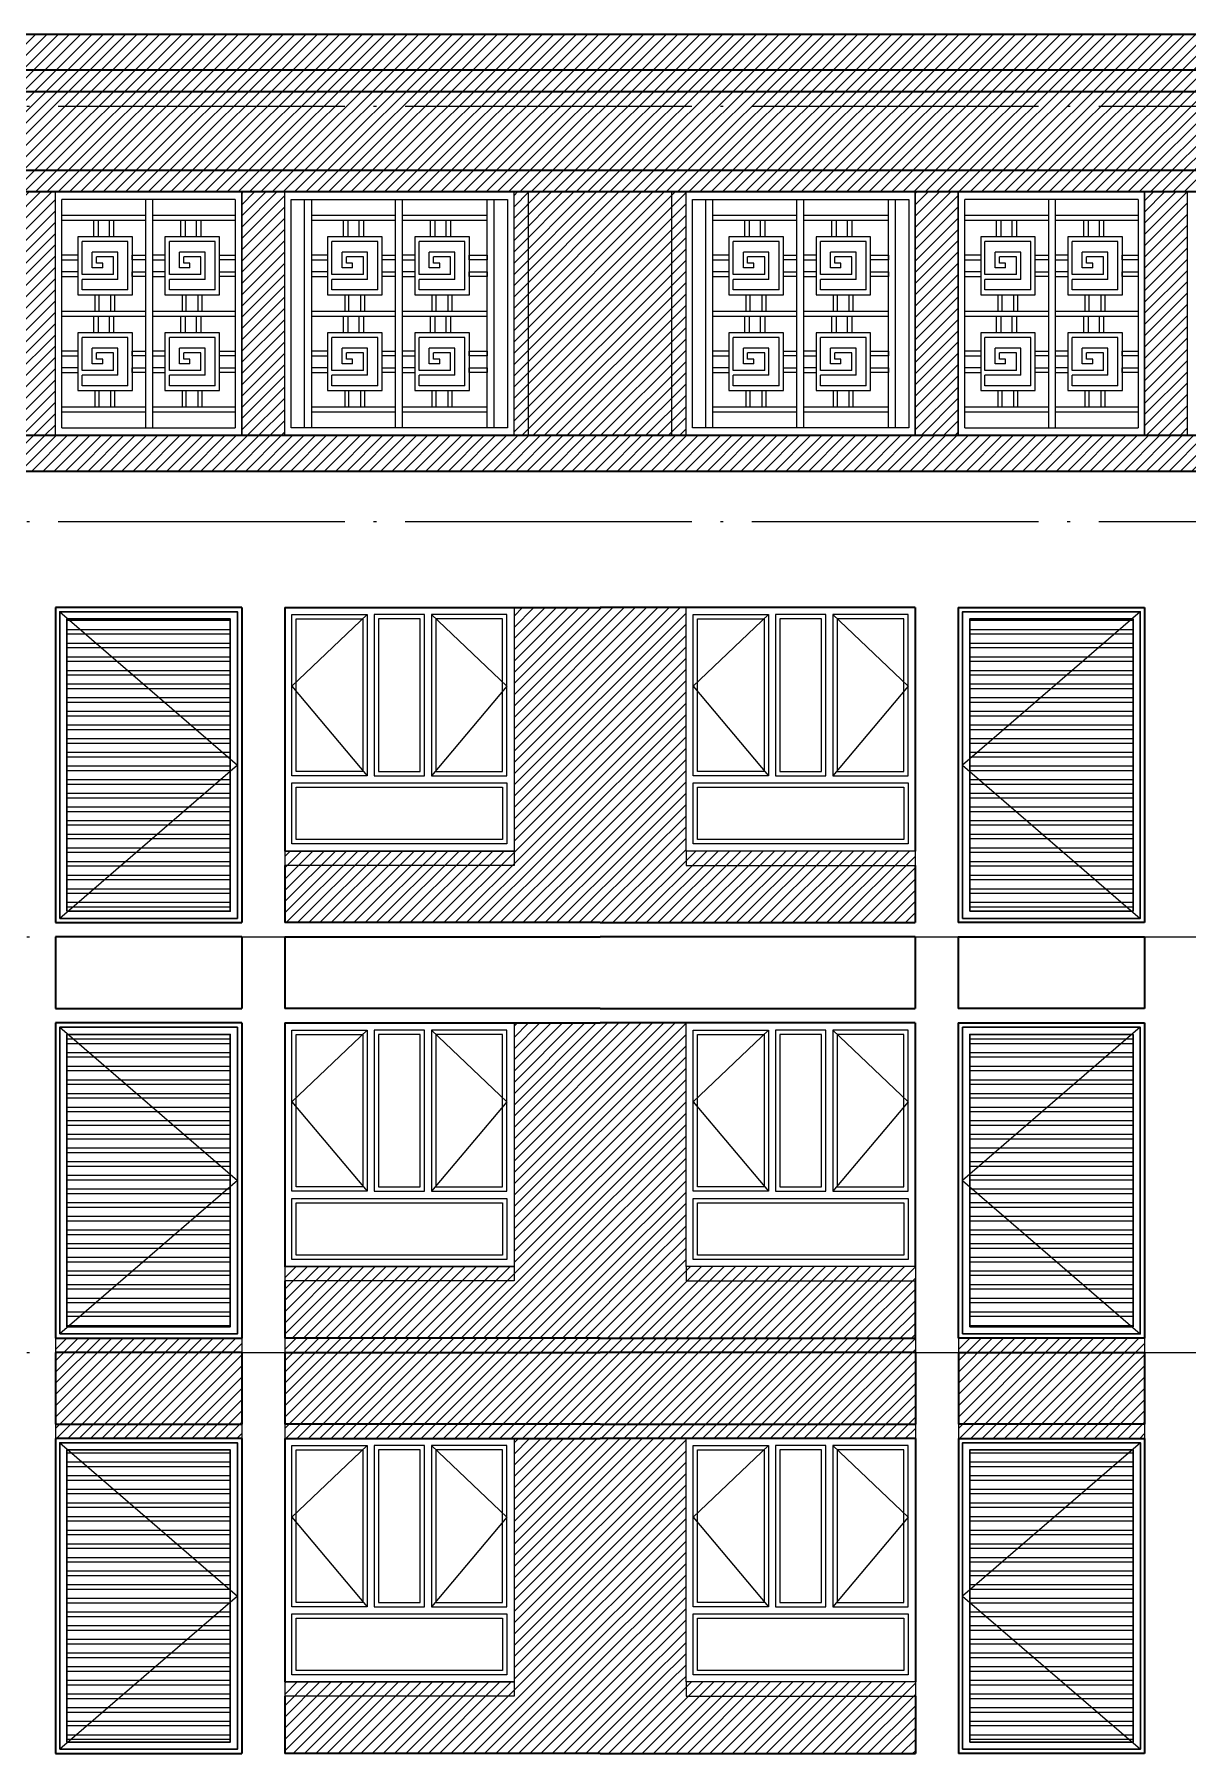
# Model space of a CAD drawing. Extents: x 27938 to 725830, y -209821 to 1628073.
# Drawn here: x 309270 to 317317, y 138049 to 150049 of the extents above; entities that cross this region are included whole.
import ezdxf

# ---------------------------------------------------------------- set-up
doc = ezdxf.new("R2010")
doc.units = 0
doc.header["$LTSCALE"] = 1000
doc.header["$MEASUREMENT"] = 0
doc.linetypes.add('DOTE', pattern=[2.42, 2, -0.2, 0.02, -0.2])
doc.layers.add('3-剖面填充（细）', color=250, linetype='Continuous')
for name, color, linetype, lineweight in [('DOTE', 19, 'DOTE', 9), ('WINDOW', 144, 'Continuous', 15), ('立面-中轮廓线', 213, 'Continuous', 35), ('立面-普通轮廓', 7, 'Continuous', 18), ('立面-窗', 129, 'Continuous', 30), ('立面-窗开启线', 250, 'Continuous', 13)]:
    doc.layers.add(name, color=color, linetype=linetype, lineweight=lineweight)
pattern_1 = [(45, (0, 0), (-39.28862, 39.28862), [])]
pattern_2 = [(45, (113560.76, 102672.64), (-39.28862, 39.28862), [])]

# ---------------------------------------------------------------- blocks, each defined once
blk = doc.blocks.new('A$C1F2B12D9')
at = {"layer": '立面-窗开启线', "color": 36, "ltscale": 0.5, "true_color": 0x88471b}
for p, q in [((0, -1700), (0, 0)), ((0, 0), (1300, 0)), ((1300, 0), (1300, -1700)), ((1255, -53), (45, -53)), ((45, -1647), (45, -53)), ((628, -53), (628, -1647)), ((679, -1647), (679, -53)), ((1255, -53), (1255, -1647)), ((628, -164), (45, -164)), ((45, -196), (628, -196)), ((267, -313), (267, -196)), ((297, -196), (297, -313)), ((376, -313), (376, -196)), ((406, -196), (406, -313)), ((1255, -164), (679, -164)), ((679, -196), (1255, -196)), ((875, -313), (875, -196)), ((905, -196), (905, -313)), ((984, -313), (984, -196)), ((1014, -196), (1014, -313)), ((537, -313), (156, -313)), ((156, -313), (156, -717)), ((186, -577), (186, -345)), ((506, -345), (186, -345)), ((506, -684), (506, -345)), ((537, -717), (537, -313)), ((1145, -313), (764, -313)), ((764, -313), (764, -717)), ((795, -577), (795, -345)), ((1114, -345), (795, -345)), ((1114, -684), (1114, -345)), ((1145, -717), (1145, -313)), ((156, -441), (45, -441)), ((45, -473), (156, -473)), ((435, -420), (257, -420)), ((257, -529), (257, -420)), ((406, -452), (287, -452)), ((287, -497), (287, -452)), ((406, -577), (406, -452)), ((435, -610), (435, -420)), ((536, -473), (536, -441)), ((536, -441), (628, -441)), ((628, -473), (536, -473)), ((764, -441), (679, -441)), ((679, -473), (764, -473)), ((1044, -420), (865, -420)), ((865, -529), (865, -420)), ((1014, -452), (895, -452)), ((895, -497), (895, -452)), ((1014, -577), (1014, -452)), ((1044, -610), (1044, -420)), ((1144, -473), (1144, -441)), ((1144, -441), (1255, -441)), ((1255, -473), (1144, -473)), ((156, -558), (45, -558)), ((45, -589), (156, -589)), ((406, -577), (186, -577)), ((330, -529), (257, -529)), ((330, -497), (287, -497)), ((330, -529), (330, -497)), ((536, -589), (536, -558)), ((536, -558), (628, -558)), ((628, -589), (536, -589)), ((764, -558), (679, -558)), ((679, -589), (764, -589)), ((1014, -577), (795, -577)), ((938, -529), (865, -529)), ((938, -497), (895, -497)), ((938, -529), (938, -497)), ((1144, -589), (1144, -558)), ((1144, -558), (1255, -558)), ((1255, -589), (1144, -589)), ((156, -717), (537, -717)), ((435, -610), (186, -610)), ((186, -684), (186, -610)), ((506, -684), (186, -684)), ((275, -717), (275, -834)), ((305, -834), (305, -717)), ((385, -717), (385, -834)), ((415, -834), (415, -717)), ((764, -717), (1145, -717)), ((1044, -610), (795, -610)), ((795, -684), (795, -610)), ((1114, -684), (795, -684)), ((883, -717), (883, -834)), ((913, -834), (913, -717)), ((994, -717), (994, -834)), ((1024, -834), (1024, -717)), ((628, -834), (45, -834)), ((1255, -834), (679, -834)), ((45, -866), (628, -866)), ((267, -983), (267, -866)), ((297, -866), (297, -983)), ((376, -983), (376, -866)), ((406, -866), (406, -983)), ((679, -866), (1255, -866)), ((875, -983), (875, -866)), ((905, -866), (905, -983)), ((984, -983), (984, -866)), ((1014, -866), (1014, -983)), ((537, -983), (156, -983)), ((156, -983), (156, -1386)), ((186, -1247), (186, -1015)), ((506, -1015), (186, -1015)), ((506, -1354), (506, -1015)), ((537, -1386), (537, -983)), ((1145, -983), (764, -983)), ((764, -983), (764, -1386)), ((795, -1247), (795, -1015)), ((1114, -1015), (795, -1015)), ((1114, -1354), (1114, -1015)), ((1145, -1386), (1145, -983)), ((156, -1111), (45, -1111)), ((45, -1143), (156, -1143)), ((435, -1090), (257, -1090)), ((257, -1199), (257, -1090)), ((330, -1199), (257, -1199)), ((406, -1122), (287, -1122)), ((287, -1167), (287, -1122)), ((330, -1167), (287, -1167)), ((330, -1199), (330, -1167)), ((406, -1247), (406, -1122)), ((435, -1279), (435, -1090)), ((536, -1143), (536, -1111)), ((536, -1111), (628, -1111)), ((628, -1143), (536, -1143)), ((764, -1111), (679, -1111)), ((679, -1143), (764, -1143)), ((1044, -1090), (865, -1090)), ((865, -1199), (865, -1090)), ((938, -1199), (865, -1199)), ((1014, -1122), (895, -1122)), ((895, -1167), (895, -1122)), ((938, -1167), (895, -1167)), ((938, -1199), (938, -1167)), ((1014, -1247), (1014, -1122)), ((1044, -1279), (1044, -1090)), ((1144, -1143), (1144, -1111)), ((1144, -1111), (1255, -1111)), ((1255, -1143), (1144, -1143)), ((156, -1227), (45, -1227)), ((45, -1259), (156, -1259)), ((406, -1247), (186, -1247)), ((435, -1279), (186, -1279)), ((186, -1354), (186, -1279)), ((536, -1259), (536, -1227)), ((536, -1227), (628, -1227)), ((628, -1259), (536, -1259)), ((764, -1227), (679, -1227)), ((679, -1259), (764, -1259)), ((1014, -1247), (795, -1247)), ((1044, -1279), (795, -1279)), ((795, -1354), (795, -1279)), ((1144, -1259), (1144, -1227)), ((1144, -1227), (1255, -1227)), ((1255, -1259), (1144, -1259)), ((156, -1386), (537, -1386)), ((506, -1354), (186, -1354)), ((275, -1386), (275, -1503)), ((305, -1503), (305, -1386)), ((385, -1386), (385, -1503)), ((415, -1503), (415, -1386)), ((764, -1386), (1145, -1386)), ((1114, -1354), (795, -1354)), ((883, -1386), (883, -1503)), ((913, -1503), (913, -1386)), ((994, -1386), (994, -1503)), ((1024, -1503), (1024, -1386)), ((628, -1503), (45, -1503)), ((45, -1535), (628, -1535)), ((1255, -1503), (679, -1503)), ((679, -1535), (1255, -1535)), ((45, -1647), (1255, -1647)), ((0, -1700), (1300, -1700))]:
    blk.add_line(p, q, dxfattribs=at)
blk = doc.blocks.new('A$C3E3A3E83')
at = {"layer": '立面-窗开启线', "color": 36, "ltscale": 0.5, "true_color": 0x88471b}
for p, q in [((0, -1700), (0, 0)), ((0, 0), (1600, 0)), ((1600, -1700), (1600, 0)), ((45, -1647), (45, -53)), ((45, -53), (1555, -53)), ((138, -1647), (138, -53)), ((188, -1647), (188, -53)), ((771, -53), (771, -1647)), ((822, -1647), (822, -53)), ((1412, -1647), (1412, -53)), ((1462, -1647), (1462, -53)), ((1555, -53), (1555, -1647)), ((771, -164), (188, -164)), ((188, -196), (771, -196)), ((410, -313), (410, -196)), ((440, -196), (440, -313)), ((519, -313), (519, -196)), ((549, -196), (549, -313)), ((1412, -164), (822, -164)), ((822, -196), (1412, -196)), ((1018, -313), (1018, -196)), ((1048, -196), (1048, -313)), ((1127, -313), (1127, -196)), ((1157, -196), (1157, -313)), ((680, -313), (299, -313)), ((299, -313), (299, -717)), ((329, -577), (329, -345)), ((649, -345), (329, -345)), ((649, -684), (649, -345)), ((680, -717), (680, -313)), ((1288, -313), (907, -313)), ((907, -313), (907, -717)), ((938, -577), (938, -345)), ((1257, -345), (938, -345)), ((1257, -684), (1257, -345)), ((1288, -717), (1288, -313)), ((299, -441), (188, -441)), ((188, -473), (299, -473)), ((578, -420), (400, -420)), ((400, -529), (400, -420)), ((549, -452), (430, -452)), ((430, -497), (430, -452)), ((549, -577), (549, -452)), ((578, -610), (578, -420)), ((679, -473), (679, -441)), ((679, -441), (771, -441)), ((771, -473), (679, -473)), ((907, -441), (822, -441)), ((822, -473), (907, -473)), ((1187, -420), (1008, -420)), ((1008, -529), (1008, -420)), ((1157, -452), (1038, -452)), ((1038, -497), (1038, -452)), ((1157, -577), (1157, -452)), ((1187, -610), (1187, -420)), ((1287, -473), (1287, -441)), ((1287, -441), (1412, -441)), ((1412, -473), (1287, -473)), ((1412, -441), (1412, -473)), ((299, -558), (188, -558)), ((188, -589), (299, -589)), ((549, -577), (329, -577)), ((473, -529), (400, -529)), ((473, -497), (430, -497)), ((473, -529), (473, -497)), ((679, -589), (679, -558)), ((679, -558), (771, -558)), ((771, -589), (679, -589)), ((907, -558), (822, -558)), ((822, -589), (907, -589)), ((1157, -577), (938, -577)), ((1081, -529), (1008, -529)), ((1081, -497), (1038, -497)), ((1081, -529), (1081, -497)), ((1287, -589), (1287, -558)), ((1287, -558), (1412, -558)), ((1412, -589), (1287, -589)), ((1412, -558), (1412, -589)), ((299, -717), (680, -717)), ((578, -610), (329, -610)), ((329, -684), (329, -610)), ((649, -684), (329, -684)), ((418, -717), (418, -834)), ((448, -834), (448, -717)), ((528, -717), (528, -834)), ((558, -834), (558, -717)), ((907, -717), (1288, -717)), ((1187, -610), (938, -610)), ((938, -684), (938, -610)), ((1257, -684), (938, -684)), ((1026, -717), (1026, -834)), ((1056, -834), (1056, -717)), ((1137, -717), (1137, -834)), ((1167, -834), (1167, -717)), ((771, -834), (188, -834)), ((1412, -834), (822, -834)), ((1412, -866), (1412, -834)), ((188, -866), (771, -866)), ((410, -983), (410, -866)), ((440, -866), (440, -983)), ((519, -983), (519, -866)), ((549, -866), (549, -983)), ((822, -866), (1412, -866)), ((1018, -983), (1018, -866)), ((1048, -866), (1048, -983)), ((1127, -983), (1127, -866)), ((1157, -866), (1157, -983)), ((680, -983), (299, -983)), ((299, -983), (299, -1386)), ((329, -1247), (329, -1015)), ((649, -1015), (329, -1015)), ((649, -1354), (649, -1015)), ((680, -1386), (680, -983)), ((1288, -983), (907, -983)), ((907, -983), (907, -1386)), ((938, -1247), (938, -1015)), ((1257, -1015), (938, -1015)), ((1257, -1354), (1257, -1015)), ((1288, -1386), (1288, -983)), ((299, -1111), (188, -1111)), ((188, -1143), (299, -1143)), ((578, -1090), (400, -1090)), ((400, -1199), (400, -1090)), ((473, -1199), (400, -1199)), ((549, -1122), (430, -1122)), ((430, -1167), (430, -1122)), ((473, -1167), (430, -1167)), ((473, -1199), (473, -1167)), ((549, -1247), (549, -1122)), ((578, -1279), (578, -1090)), ((679, -1143), (679, -1111)), ((679, -1111), (771, -1111)), ((771, -1143), (679, -1143)), ((907, -1111), (822, -1111)), ((822, -1143), (907, -1143)), ((1187, -1090), (1008, -1090)), ((1008, -1199), (1008, -1090)), ((1081, -1199), (1008, -1199)), ((1157, -1122), (1038, -1122)), ((1038, -1167), (1038, -1122)), ((1081, -1167), (1038, -1167)), ((1081, -1199), (1081, -1167)), ((1157, -1247), (1157, -1122)), ((1187, -1279), (1187, -1090)), ((1287, -1143), (1287, -1111)), ((1287, -1111), (1412, -1111)), ((1412, -1143), (1287, -1143)), ((1412, -1111), (1412, -1143)), ((299, -1227), (188, -1227)), ((188, -1259), (299, -1259)), ((549, -1247), (329, -1247)), ((578, -1279), (329, -1279)), ((329, -1354), (329, -1279)), ((679, -1259), (679, -1227)), ((679, -1227), (771, -1227)), ((771, -1259), (679, -1259)), ((907, -1227), (822, -1227)), ((822, -1259), (907, -1259)), ((1157, -1247), (938, -1247)), ((1187, -1279), (938, -1279)), ((938, -1354), (938, -1279)), ((1287, -1259), (1287, -1227)), ((1287, -1227), (1412, -1227)), ((1412, -1259), (1287, -1259)), ((1412, -1227), (1412, -1259)), ((299, -1386), (680, -1386)), ((649, -1354), (329, -1354)), ((418, -1386), (418, -1503)), ((448, -1503), (448, -1386)), ((528, -1386), (528, -1503)), ((558, -1503), (558, -1386)), ((907, -1386), (1288, -1386)), ((1257, -1354), (938, -1354)), ((1026, -1386), (1026, -1503)), ((1056, -1503), (1056, -1386)), ((1137, -1386), (1137, -1503)), ((1167, -1503), (1167, -1386)), ((771, -1503), (188, -1503)), ((188, -1535), (771, -1535)), ((1412, -1503), (822, -1503)), ((822, -1535), (1412, -1535)), ((1555, -1647), (45, -1647)), ((0, -1700), (1600, -1700))]:
    blk.add_line(p, q, dxfattribs=at)
blk = doc.blocks.new('GDGDGRDGR')
for name, p in [('A$C1F2B12D9', (132350, 52076)), ('A$C3E3A3E83', (133950, 52076)), ('A$C3E3A3E83', (136750, 52076)), ('A$C1F2B12D9', (138650, 52076))]:
    blk.add_blockref(name, p)
blk = doc.blocks.new('HFHFHFDVD')
at = {"layer": '3-剖面填充（细）'}
h = blk.add_hatch(dxfattribs=at)
h.set_pattern_fill('ANSI31', color=256, scale=35)
h.set_pattern_definition(pattern_1)
h.paths.add_polyline_path([(200256, 43376), (200256, 41676), (199056, 41676), (199056, 43376)])
h = blk.add_hatch(dxfattribs=at)
h.set_pattern_fill('ANSI31', color=256, scale=35)
h.set_pattern_definition(pattern_1)
edge = h.paths.add_edge_path()
edge.add_line((197456, 41176), (197456, 41676))
edge.add_line((197456, 41676), (201856, 41676))
edge.add_line((201856, 41676), (201856, 41176))
edge.add_line((201856, 41176), (197456, 41176))
for p, q in [((197456, 41676), (197456, 41576)), ((201856, 41676), (201856, 41576))]:
    blk.add_line(p, q, dxfattribs=at)
blk = doc.blocks.new('A$C190D6931')
at = {"layer": 'WINDOW'}
for points in [[(-1550, 1650), (-1025, 1650), (-1025, 525), (-1550, 525)], [(-625, 1650), (-975, 1650), (-975, 525), (-625, 525)], [(-50, 1650), (-575, 1650), (-575, 525), (-50, 525)], [(-1550, 475), (-50, 475), (-50, 50), (-1550, 50)]]:
    blk.add_lwpolyline(points, close=True, dxfattribs=at)
at = {"layer": 'WINDOW', "color": 250}
for points in [[(-1520, 1620), (-1055, 1620), (-1055, 555), (-1520, 555)], [(-655, 1620), (-945, 1620), (-945, 555), (-655, 555)], [(-80, 1620), (-545, 1620), (-545, 555), (-80, 555)], [(-1520, 445), (-80, 445), (-80, 80), (-1520, 80)]]:
    blk.add_lwpolyline(points, close=True, dxfattribs=at)
at = {"layer": '立面-普通轮廓'}
blk.add_lwpolyline([(-1600, 1700), (0, 1700), (0, 0), (-1600, 0)], close=True, dxfattribs=at)
at = {"layer": '立面-窗开启线', "color": 251, "ltscale": 0.5, "true_color": 0x636466}
for points in [[(-1025, 1650), (-1550, 1150), (-1025, 525)], [(-575, 1650), (-50, 1150), (-575, 525)]]:
    blk.add_lwpolyline(points, dxfattribs=at)
blk = doc.blocks.new('A$C04AD5CC0')
at = {"layer": '立面-窗开启线', "ltscale": 0.5, "true_color": 0x88471b}
h = blk.add_hatch(dxfattribs=at)
h.set_pattern_fill('ANSI32', color=36, scale=20, angle=135)
h.set_pattern_definition([(180, (-1300, -2250.04), (-7e-15, -95.25), []), (180, (-1331.75, -2218.29), (-7e-15, -95.25), [])])
edge = h.paths.add_edge_path()
edge.add_line((-80, -41), (-80, -2120))
edge.add_line((-80, -2120), (-1220, -2120))
edge.add_line((-1220, -2114), (-1220, -80))
edge.add_line((-1220, -80), (-80, -80))
at = {"layer": '立面-普通轮廓'}
blk.add_lwpolyline([(-1300, -2200), (0, -2200), (0, 0), (-1300, 0)], close=True, dxfattribs=at)
at = {"layer": '立面-窗'}
for points in [[(-1270, -2170), (-30, -2170), (-30, -30), (-1270, -30)], [(-1220, -2120), (-80, -2120), (-80, -80), (-1220, -80)]]:
    blk.add_lwpolyline(points, close=True, dxfattribs=at)
at = {"layer": '立面-窗开启线', "ltscale": 0.5}
blk.add_lwpolyline([(-30, -30), (-1270, -1100), (-30, -2170)], dxfattribs=at)
blk = doc.blocks.new('A$C12A941BB')
at = {"layer": '立面-窗开启线', "ltscale": 0.5, "true_color": 0x88471b}
h = blk.add_hatch(dxfattribs=at)
h.set_pattern_fill('ANSI32', color=36, scale=20, angle=135)
h.set_pattern_definition([(180, (-7e-10, -2250.04), (-7e-15, -95.25), []), (180, (-31.75, -2218.29), (-7e-15, -95.25), [])])
edge = h.paths.add_edge_path()
edge.add_line((1220, -41), (1220, -2120))
edge.add_line((1220, -2120), (80, -2120))
edge.add_line((80, -2114), (80, -80))
edge.add_line((80, -80), (1220, -80))
at = {"layer": '立面-普通轮廓'}
blk.add_lwpolyline([(0, -2200), (1300, -2200), (1300, 0), (0, 0)], close=True, dxfattribs=at)
at = {"layer": '立面-窗'}
for points in [[(30, -2170), (1270, -2170), (1270, -30), (30, -30)], [(80, -2120), (1220, -2120), (1220, -80), (80, -80)]]:
    blk.add_lwpolyline(points, close=True, dxfattribs=at)
at = {"layer": '立面-窗开启线', "ltscale": 0.5}
blk.add_lwpolyline([(30, -30), (1270, -1100), (30, -2170)], dxfattribs=at)
blk = doc.blocks.new('HGHFSFFESDDRG')
at = {"layer": '立面-中轮廓线'}
for p, q in [((195856, 43976), (195856, 43476)), ((197156, 43976), (197156, 43476)), ((197456, 43976), (197456, 43476)), ((201856, 43976), (201856, 43476)), ((202156, 43976), (202156, 43476)), ((203456, 43976), (203456, 43476)), ((195856, 43376), (195856, 41176)), ((197156, 43376), (197156, 41176)), ((197456, 43376), (197456, 41676)), ((201856, 43376), (201856, 41676)), ((202156, 43376), (202156, 41176)), ((203456, 43376), (203456, 41176)), ((197456, 41576), (197456, 41176)), ((201856, 41576), (201856, 41176))]:
    blk.add_line(p, q, dxfattribs=at)
for points in [[(195856, 43476), (197156, 43476)], [(199656, 43476), (197456, 43476)], [(199656, 43476), (201856, 43476)], [(203456, 43476), (202156, 43476)], [(197156, 43376), (195856, 43376)], [(197456, 43376), (199656, 43376)], [(201856, 43376), (199656, 43376)], [(202156, 43376), (203456, 43376)], [(195856, 41176), (197156, 41176)], [(199656, 41176), (197456, 41176)], [(199656, 41176), (201856, 41176)], [(203456, 41176), (202156, 41176)]]:
    blk.add_lwpolyline(points, dxfattribs=at)
at = {"layer": '立面-普通轮廓'}
for points in [[(197456, 41676), (199056, 41676), (199056, 41576), (197456, 41576)], [(201856, 41676), (200256, 41676), (200256, 41576), (201856, 41576)]]:
    blk.add_lwpolyline(points, dxfattribs=at)
for name, p in [('A$C12A941BB', (195856, 43376)), ('A$C190D6931', (199056, 41676)), ('A$C190D6931', (201856, 41676)), ('A$C04AD5CC0', (203456, 43376))]:
    blk.add_blockref(name, p)
blk = doc.blocks.new('GDGDGDD')
at = {"layer": '3-剖面填充（细）'}
h = blk.add_hatch(dxfattribs=at)
h.set_pattern_fill('ANSI31', color=256, scale=35)
h.set_pattern_definition([(45, (-310716.775, 8699.96), (-39.2886205, 39.2886205), [])])
h.paths.add_polyline_path([(133650, 43376), (133650, 44076), (132350, 44076), (132350, 43376)])
h = blk.add_hatch(dxfattribs=at)
h.set_pattern_fill('ANSI31', color=256, scale=35)
h.set_pattern_definition([(45, (-309116.775, 8699.96), (-39.2886205, 39.2886205), [])])
h.paths.add_polyline_path([(138350, 43376), (138350, 44076), (133950, 44076), (133950, 43376)])
h = blk.add_hatch(dxfattribs=at)
h.set_pattern_fill('ANSI31', color=256, scale=35)
h.set_pattern_definition([(45, (-304416.775, 8699.96), (-39.2886205, 39.2886205), [])])
h.paths.add_polyline_path([(139950, 43376), (139950, 44076), (138650, 44076), (138650, 43376)])
at = {"color": 7}
for p, q in [((132350, 44076), (133650, 44076)), ((133950, 44076), (138350, 44076)), ((138650, 44076), (139950, 44076)), ((132350, 43976), (133650, 43976)), ((133950, 43976), (138350, 43976)), ((138650, 43976), (139950, 43976)), ((132350, 43476), (133650, 43476)), ((133950, 43476), (138350, 43476)), ((138650, 43476), (139950, 43476)), ((132350, 43376), (133650, 43376)), ((133950, 43376), (138350, 43376)), ((138650, 43376), (139950, 43376))]:
    blk.add_line(p, q, dxfattribs=at)
at = {"layer": '3-剖面填充（细）'}
for p, q in [((132350, 44076), (132350, 43976)), ((133650, 44076), (133650, 43976)), ((133950, 44076), (133950, 43976)), ((138350, 44076), (138350, 43976)), ((138650, 44076), (138650, 43976)), ((139950, 44076), (139950, 43976)), ((132350, 43476), (132350, 43376)), ((133650, 43476), (133650, 43376)), ((133950, 43476), (133950, 43376)), ((138350, 43476), (138350, 43376)), ((138650, 43476), (138650, 43376)), ((139950, 43476), (139950, 43376))]:
    blk.add_line(p, q, dxfattribs=at)

msp = doc.modelspace()

# ---------------------------------------------------------------- hatches: boundary and pattern name
at = {"layer": '3-剖面填充（细）'}
h = msp.add_hatch(dxfattribs=at)
h.set_pattern_fill('ANSI31', color=256, scale=35)
h.set_pattern_definition([(45, (-148899.997, 103772.64), (-39.2886205, 39.2886205), [])])
h.paths.add_polyline_path([(299516.6, 148948.6), (299516.6, 150048.6), (325366.6, 150048.6), (325366.6, 149798.6), (324766.6, 149798.6), (324766.6, 149648.6), (324366.6, 149648.6), (324366.6, 149098.6), (324516.6, 149098.6), (324516.6, 148948.6)])
h = msp.add_hatch(dxfattribs=at)
h.set_pattern_fill('ANSI31', color=256, scale=35)
h.set_pattern_definition([(45, (-134550, 102372.64), (-39.2886205, 39.2886205), [])])
h.paths.add_polyline_path([(309416.6, 147248.6), (309416.6, 148948.6), (309116.6, 148948.6), (309116.6, 147248.6)])
h.paths.add_polyline_path([(310716.6, 148948.6), (310716.6, 147248.6), (311016.6, 147248.6), (311016.6, 148948.6)])
h = msp.add_hatch(dxfattribs=at)
h.set_pattern_fill('ANSI31', color=256, scale=35)
h.set_pattern_definition([(45, (-137349.997, 102372.64), (-39.2886205, 39.2886205), [])])
h.paths.add_polyline_path([(312616.6, 147248.6), (312616.6, 148948.6), (313816.6, 148948.6), (313816.6, 147248.6)])
h = msp.add_hatch(dxfattribs=at)
h.set_pattern_fill('ANSI31', color=256, scale=35)
h.set_pattern_definition([(45, (-140850, 102372.64), (-39.2886205, 39.2886205), [])])
h.paths.add_polyline_path([(317016.6, 148948.6), (317016.6, 147248.6), (317316.6, 147248.6), (317316.6, 148948.6)])
h.paths.add_polyline_path([(315716.6, 147248.6), (315716.6, 148948.6), (315416.6, 148948.6), (315416.6, 147248.6)])
h = msp.add_hatch(dxfattribs=at)
h.set_pattern_fill('ANSI31', color=256, scale=35)
h.set_pattern_definition([(45, (-148049.997, 100972.64), (-39.2886205, 39.2886205), [])])
h.paths.add_polyline_path([(299516.6, 146998.6), (299516.6, 147248.6), (324516.6, 147248.6), (324516.6, 146998.6)])
h = msp.add_hatch(dxfattribs=at)
h.set_pattern_fill('ANSI31', color=256, scale=35)
h.set_pattern_definition(pattern_2)
h.paths.add_polyline_path([(313816.6, 146048.6), (313816.6, 144348.6), (312616.6, 144348.6), (312616.6, 146048.6)])
h = msp.add_hatch(dxfattribs=at)
h.set_pattern_fill('ANSI31', color=256, scale=35)
h.set_pattern_definition(pattern_2)
edge = h.paths.add_edge_path()
edge.add_line((311016.6, 143848.6), (311016.6, 144348.6))
edge.add_line((311016.6, 144348.6), (315416.6, 144348.6))
edge.add_line((315416.6, 144348.6), (315416.6, 143848.6))
edge.add_line((315416.6, 143848.6), (311016.6, 143848.6))

# ---------------------------------------------------------------- linework, layer by layer
at = {"color": 7}
for p, q in [((309416.6, 147248.6), (309416.6, 148948.6)), ((310716.6, 147248.6), (310716.6, 148948.6)), ((311016.6, 147248.6), (311016.6, 148948.6)), ((312616.6, 147248.6), (312616.6, 148948.6)), ((312716.6, 147248.6), (312716.6, 148948.6)), ((313716.6, 147248.6), (313716.6, 148948.6)), ((313816.6, 147248.6), (313816.6, 148948.6)), ((315416.6, 147248.6), (315416.6, 148948.6)), ((315716.6, 147248.6), (315716.6, 148948.6)), ((317016.6, 147248.6), (317016.6, 148948.6)), ((317316.6, 147248.6), (317316.6, 148948.6))]:
    msp.add_line(p, q, dxfattribs=at)
at = {"layer": '3-剖面填充（细）'}
for p, q in [((311016.6, 144348.6), (311016.6, 144248.6)), ((315416.6, 144348.6), (315416.6, 144248.6))]:
    msp.add_line(p, q, dxfattribs=at)
at = {"layer": 'DOTE', "linetype": 'DOTE'}
for p, q in [((270716.6, 149548.6), (328516.6, 149548.6)), ((270716.6, 146648.6), (328516.6, 146648.6)), ((270716.6, 146648.6), (328516.6, 146648.6)), ((270716.6, 143748.6), (328516.6, 143748.6)), ((270716.6, 140848.6), (328516.6, 140848.6))]:
    msp.add_line(p, q, dxfattribs=at)
at = {"layer": '立面-中轮廓线', "color": 2}
for p, q in [((324366.6, 150048.6), (299516.6, 150048.6)), ((324766.6, 149798.6), (299516.6, 149798.6)), ((324366.6, 149648.6), (299516.6, 149648.6)), ((324366.6, 149098.6), (299516.6, 149098.6)), ((324366.6, 148948.6), (299516.6, 148948.6)), ((324366.6, 147248.6), (299516.6, 147248.6)), ((324366.6, 146998.6), (299516.6, 146998.6))]:
    msp.add_line(p, q, dxfattribs=at)
at = {"layer": '立面-中轮廓线'}
for p, q in [((309416.6, 146048.6), (309416.6, 143848.6)), ((310716.6, 146048.6), (310716.6, 143848.6)), ((311016.6, 146048.6), (311016.6, 144348.6)), ((315416.6, 146048.6), (315416.6, 144348.6)), ((315716.6, 146048.6), (315716.6, 143848.6)), ((317016.6, 146048.6), (317016.6, 143848.6)), ((311016.6, 144248.6), (311016.6, 143848.6)), ((315416.6, 144248.6), (315416.6, 143848.6)), ((309416.6, 143748.6), (309416.6, 143248.6)), ((310716.6, 143748.6), (310716.6, 143248.6)), ((311016.6, 143748.6), (311016.6, 143248.6)), ((315416.6, 143748.6), (315416.6, 143248.6)), ((315716.6, 143748.6), (315716.6, 143248.6)), ((317016.6, 143748.6), (317016.6, 143248.6)), ((309416.6, 143148.6), (309416.6, 140948.6)), ((310716.6, 143148.6), (310716.6, 140948.6)), ((311016.6, 143148.6), (311016.6, 141448.6)), ((315416.6, 143148.6), (315416.6, 141448.6)), ((315716.6, 143148.6), (315716.6, 140948.6)), ((317016.6, 143148.6), (317016.6, 140948.6)), ((311016.6, 141348.6), (311016.6, 140948.6)), ((315416.6, 141348.6), (315416.6, 140948.6))]:
    msp.add_line(p, q, dxfattribs=at)
for points in [[(310716.6, 146048.6), (309416.6, 146048.6)], [(311016.6, 146048.6), (313216.6, 146048.6)], [(315416.6, 146048.6), (313216.6, 146048.6)], [(315716.6, 146048.6), (317016.6, 146048.6)], [(309416.6, 143848.6), (310716.6, 143848.6)], [(313216.6, 143848.6), (311016.6, 143848.6)], [(313216.6, 143848.6), (315416.6, 143848.6)], [(317016.6, 143848.6), (315716.6, 143848.6)], [(310716.6, 143748.6), (309416.6, 143748.6)], [(311016.6, 143748.6), (313216.6, 143748.6)], [(315416.6, 143748.6), (313216.6, 143748.6)], [(315716.6, 143748.6), (317016.6, 143748.6)], [(309416.6, 143248.6), (310716.6, 143248.6)], [(313216.6, 143248.6), (311016.6, 143248.6)], [(313216.6, 143248.6), (315416.6, 143248.6)], [(317016.6, 143248.6), (315716.6, 143248.6)], [(310716.6, 143148.6), (309416.6, 143148.6)], [(311016.6, 143148.6), (313216.6, 143148.6)], [(315416.6, 143148.6), (313216.6, 143148.6)], [(315716.6, 143148.6), (317016.6, 143148.6)], [(309416.6, 140948.6), (310716.6, 140948.6)], [(313216.6, 140948.6), (311016.6, 140948.6)], [(313216.6, 140948.6), (315416.6, 140948.6)], [(317016.6, 140948.6), (315716.6, 140948.6)], [(310716.6, 140848.6), (309416.6, 140848.6)], [(311016.6, 140848.6), (313216.6, 140848.6)], [(315416.6, 140848.6), (313216.6, 140848.6)], [(315716.6, 140848.6), (317016.6, 140848.6)]]:
    msp.add_lwpolyline(points, dxfattribs=at)
at = {"layer": '立面-普通轮廓'}
for points in [[(311016.6, 144348.6), (312616.6, 144348.6), (312616.6, 144248.6), (311016.6, 144248.6)], [(315416.6, 144348.6), (313816.6, 144348.6), (313816.6, 144248.6), (315416.6, 144248.6)], [(311016.6, 141448.6), (312616.6, 141448.6), (312616.6, 141348.6), (311016.6, 141348.6)], [(315416.6, 141448.6), (313816.6, 141448.6), (313816.6, 141348.6), (315416.6, 141348.6)]]:
    msp.add_lwpolyline(points, dxfattribs=at)

# ---------------------------------------------------------------- block references
for name, p in [('GDGDGRDGR', (177066.8, 96872.6)), ('A$C12A941BB', (309416.6, 146048.6)), ('A$C190D6931', (312616.6, 144348.6)), ('A$C190D6931', (315416.6, 144348.6)), ('A$C04AD5CC0', (317016.6, 146048.6)), ('HFHFHFDVD', (113560.8, 99772.6)), ('A$C12A941BB', (309416.6, 143148.6)), ('A$C190D6931', (312616.6, 141448.6)), ('A$C190D6931', (315416.6, 141448.6)), ('A$C04AD5CC0', (317016.6, 143148.6)), ('GDGDGDD', (177066.8, 96872.6)), ('HGHFSFFESDDRG', (113560.8, 96872.6)), ('HFHFHFDVD', (113560.8, 96872.6))]:
    msp.add_blockref(name, p)

doc.saveas('drawing.dxf')
